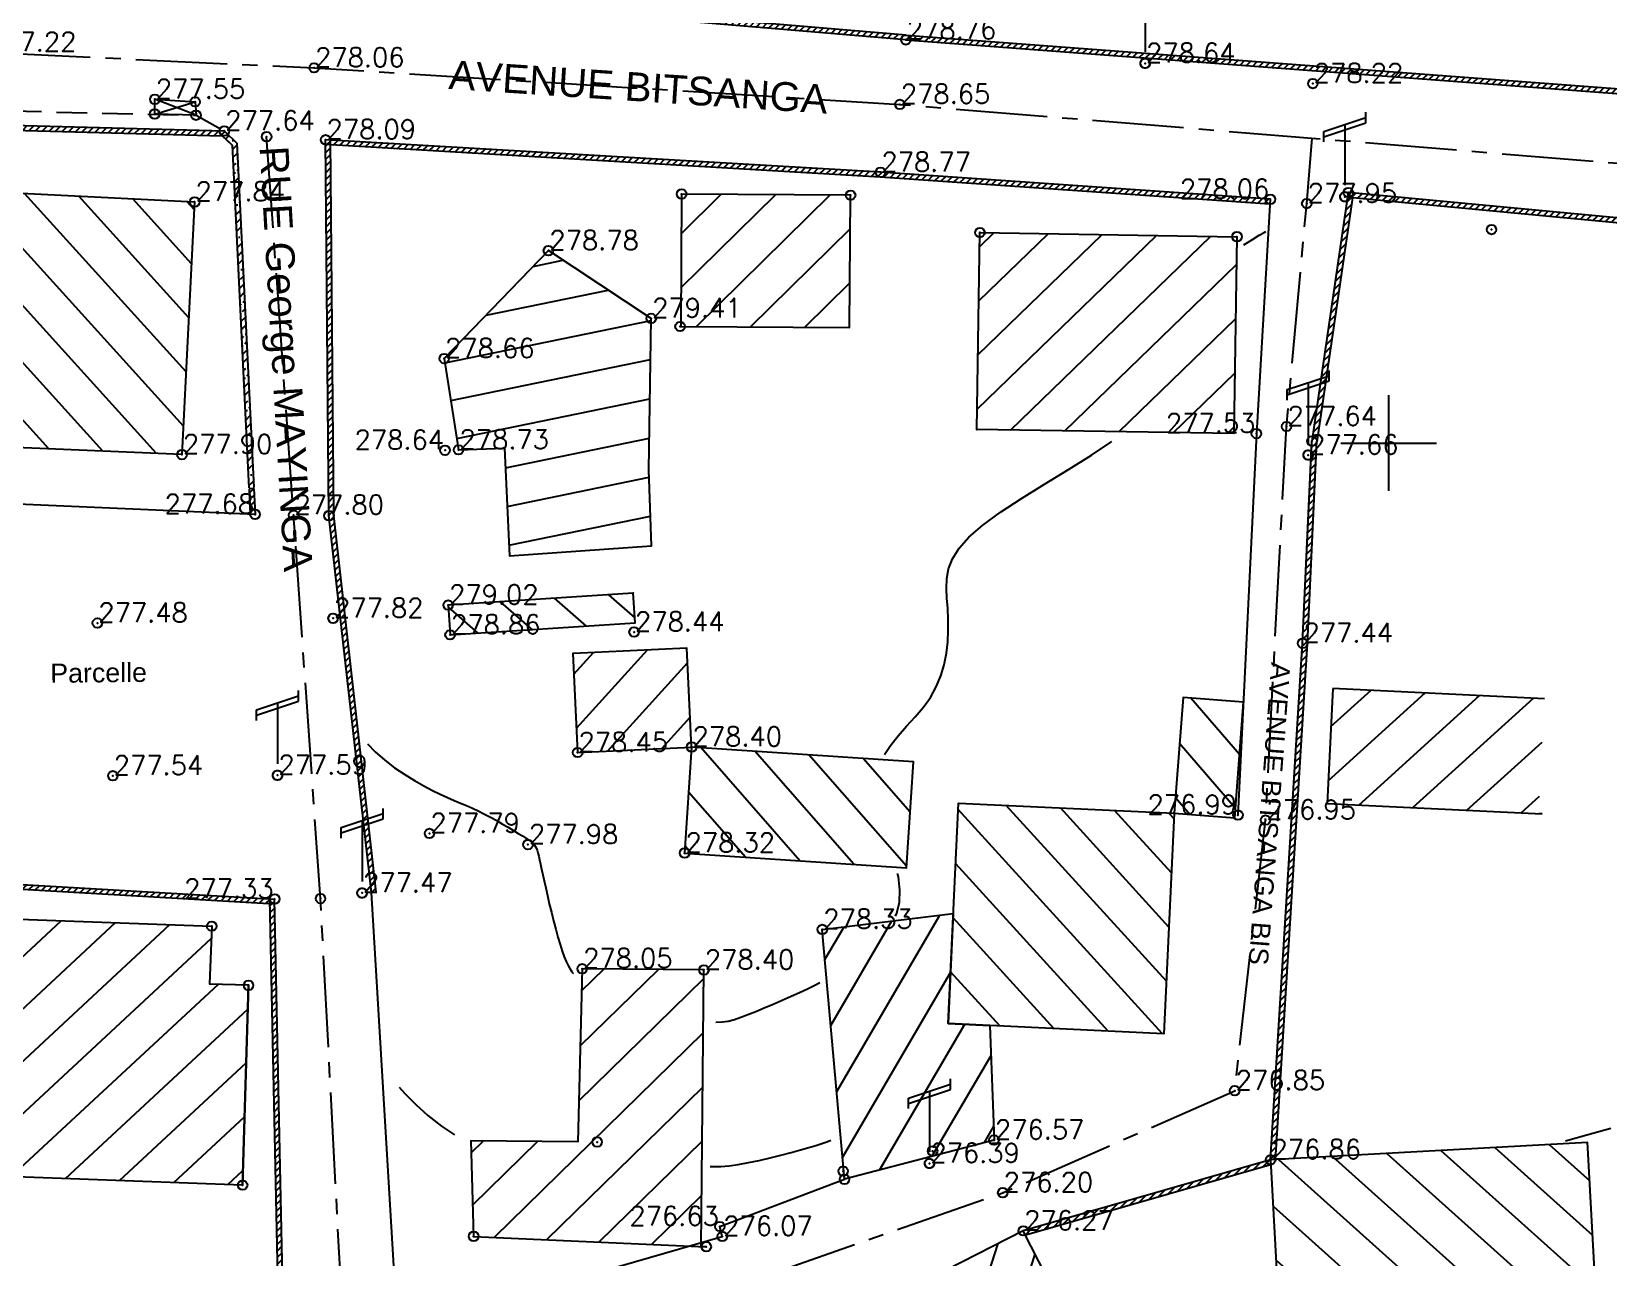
# Model space of a CAD drawing. Header units: millimetres. Extents: x 524954 to 526204, y 9523489 to 9524010.
# Drawn here: x 525629.2 to 525711.5, y 9523657.5 to 9523721.5 of the extents above; entities that cross this region are included whole.
import ezdxf
from ezdxf.enums import TextEntityAlignment as Align

# ---------------------------------------------------------------- set-up
doc = ezdxf.new("R2010")
doc.units = ezdxf.units.MM
doc.header["$PDMODE"] = 32
doc.header["$PDSIZE"] = 0.5
doc.linetypes.add('AXES2', pattern=[28.575, 19.05, -3.175, 3.175, -3.175])
doc.linetypes.add('CACHE2', pattern=[4.7625, 3.175, -1.5875])
for name, color, linetype in [('Axe_Piste', 3, 'AXES2'), ('Bati', 6, 'Continuous'), ('Bati_H', 1, 'Continuous'), ('Borde_Piste', 7, 'CACHE2'), ('Carroyage', 7, 'Continuous'), ('Cloture', 7, 'Continuous'), ('CN_01_00', 3, 'Continuous'), ('CN_02_00', 4, 'Continuous'), ('Murs', 1, 'Continuous'), ('Regard', 5, 'Continuous'), ('Réseau_Electrique', 1, 'CACHE2'), ('TopoAlt', 3, 'Continuous'), ('TOPOJIS', 7, 'Continuous'), ('Toponomie', 7, 'CACHE2')]:
    doc.layers.add(name, color=color, linetype=linetype)
doc.styles.add('Simplex 1.0', font='Simplex.shx', dxfattribs={"width": 0.99, "height": 1})
doc.styles.get("Standard").update_dxf_attribs({"font": 'arial.ttf'})
doc.linetypes.add('LIMITE1', pattern='A,6.35,-2.54,[133,ltypeshp.shx,S=2.54,R=0,X=-2.54,Y=0],-2.54,25.4', length=36.83)
pattern_1 = [(45, (0, 0), (-0.1767766952966, 0.1767766952966), [])]

# ---------------------------------------------------------------- blocks, each defined once
blk = doc.blocks.new('TCPOINT M')
at = {"color": 0}
blk.add_point((0, 0), dxfattribs=at)
at = {"layer": 'TopoAlt', "style": 'Simplex 1.0', "width": 0.99}
blk.add_attdef('ALT', (0.15, 0.15), '', height=1, dxfattribs=at)
blk = doc.blocks.new('e004')
at = {"color": 0}
blk.add_line((0, 3.777478), (0, 0.25), dxfattribs=at)
for points in [[(-1.096503, 3.137365), (-1.096503, 3.412949), (1.096503, 4.142007), (1.096503, 4.417591)], [(-1.096503, 2.861781), (-1.096503, 3.137365), (1.096503, 3.866423), (1.096503, 4.142007)]]:
    blk.add_lwpolyline(points, dxfattribs=at)
blk.add_circle((0, 0), 0.25, dxfattribs=at)

msp = doc.modelspace()

# ---------------------------------------------------------------- hatches: boundary and pattern name
at = {"layer": 'Bati_H'}
h = msp.add_hatch(dxfattribs=at)
h.set_pattern_fill('_U', color=256, scale=2, angle=-47.87042, style=0, pattern_type=0)
h.set_pattern_definition([(312.129580575, (0, 0), (1.4832592306, 1.34161919143), [])])
h.paths.add_polyline_path([(525637.713, 9523712.586), (525637.052, 9523699.4), (525619.723, 9523700.142), (525619.633, 9523698.556), (525614.374, 9523698.804), (525615.087, 9523713.662), (525615.089, 9523713.721)])
h = msp.add_hatch(dxfattribs=at)
h.set_pattern_fill('_U', color=256, scale=2, angle=224.59325, style=0, pattern_type=0)
h.set_pattern_definition([(224.59325116, (0, 0), (1.4041383579, -1.42421749457), [])])
h.paths.add_polyline_path([(525671.928, 9523712.937), (525663.114, 9523712.999), (525663.065, 9523706.093), (525671.879, 9523706.03)])
h = msp.add_hatch(dxfattribs=at)
h.set_pattern_fill('_U', color=256, scale=2, angle=44.08176, style=0, pattern_type=0)
h.set_pattern_definition([(44.081760297, (0, 0), (-1.39136830188, 1.4366956005), [])])
h.paths.add_polyline_path([(525678.674, 9523710.988), (525692.084, 9523710.773), (525691.919, 9523700.493), (525678.499, 9523700.708), (525678.509, 9523700.708)])
h = msp.add_hatch(dxfattribs=at)
h.set_pattern_fill('_U', color=256, scale=2, angle=191.60359, style=0, pattern_type=0)
h.set_pattern_definition([(191.60358716, (0, 0), (0.4022784995, -1.9591253173), [])])
h.paths.add_polyline_path([(525661.529, 9523706.509), (525656.167, 9523710.044), (525650.728, 9523704.41), (525651.477, 9523699.649), (525653.879, 9523699.731), (525654.128, 9523694.123), (525661.548, 9523694.636), (525661.408, 9523698.598)])
h = msp.add_hatch(dxfattribs=at)
h.set_pattern_fill('_U', color=256, scale=2, angle=-41.28259, style=0, pattern_type=0)
h.set_pattern_definition([(318.717410782, (0, 0), (1.3195466935, 1.50292931426), [])])
h.paths.add_polyline_path([(525650.937, 9523691.544), (525651.038, 9523689.991), (525660.686, 9523690.618), (525660.584, 9523692.187), (525660.585, 9523692.171)])
h = msp.add_hatch(dxfattribs=at)
h.set_pattern_fill('_U', color=256, scale=2, angle=47.75975, style=0, pattern_type=0)
h.set_pattern_definition([(47.759754572, (0, 0), (-1.4806651736, 1.344481552), [])])
h.paths.add_polyline_path([(525657.688, 9523683.851), (525663.637, 9523684.138), (525663.388, 9523689.303), (525657.467, 9523689.018), (525657.439, 9523689.016)])
h = msp.add_hatch(dxfattribs=at)
h.set_pattern_fill('_U', color=256, scale=2, angle=222.21901, style=0, pattern_type=0)
h.set_pattern_definition([(222.21901147, (0, 0), (1.3439327215, -1.4811633401), [])])
h.paths.add_polyline_path([(525708.118, 9523686.659), (525697.083, 9523687.195), (525696.791, 9523681.19), (525708.008, 9523680.645), (525707.827, 9523680.654)])
h = msp.add_hatch(dxfattribs=at)
h.set_pattern_fill('_U', color=256, scale=2, angle=130.70173, style=0, pattern_type=0)
h.set_pattern_definition([(130.701730486, (0, 0), (-1.51622928147, -1.30424260243), [])])
h.paths.add_polyline_path([(525691.967, 9523680.44), (525692.421, 9523686.485), (525689.269, 9523686.721), (525688.815, 9523680.677)])
h = msp.add_hatch(dxfattribs=at)
h.set_pattern_fill('_U', color=256, scale=2, angle=-48.79257, style=0, pattern_type=0)
h.set_pattern_definition([(311.207428839, (0, 0), (1.50465899683, 1.31757402193), [])])
h.paths.add_polyline_path([(525663.637, 9523684.138), (525663.271, 9523678.603), (525674.838, 9523677.836), (525675.205, 9523683.371)])
h = msp.add_hatch(dxfattribs=at)
h.set_pattern_fill('_U', color=256, scale=2, angle=-47.69332, style=0, pattern_type=0)
h.set_pattern_definition([(312.306681626, (0, 0), (1.47910521133, 1.34619752407), [])])
h.paths.add_polyline_path([(525688.815, 9523680.677), (525688.274, 9523669.175), (525677.018, 9523669.704), (525677.559, 9523681.206)])
h = msp.add_hatch(dxfattribs=at)
h.set_pattern_fill('_U', color=256, scale=2, angle=-120.27942, style=0, pattern_type=0)
h.set_pattern_definition([(239.720576203, (0, 0), (1.7271533643, -1.00843505306), [])])
h.paths.add_polyline_path([(525679.41, 9523663.622), (525671.612, 9523661.574), (525670.454, 9523674.616), (525677.288, 9523675.455), (525677.018, 9523669.704), (525679.198, 9523669.602)])
h = msp.add_hatch(dxfattribs=at)
h.set_pattern_fill('_U', color=256, scale=2, angle=42.88512, style=0, pattern_type=0)
h.set_pattern_definition([(42.885121243, (0, 0), (-1.3610612337, 1.46543929184), [])])
h.paths.add_polyline_path([(525623.753, 9523675.334), (525638.604, 9523674.785), (525638.493, 9523671.78), (525640.522, 9523671.72), (525640.211, 9523661.272), (525623.184, 9523661.901), (525623.257, 9523661.898)])
h = msp.add_hatch(dxfattribs=at)
h.set_pattern_fill('_U', color=256, scale=2, angle=224.42177, style=0, pattern_type=0)
h.set_pattern_definition([(224.421774073, (0, 0), (1.39986962102, -1.428413471), [])])
h.paths.add_polyline_path([(525664.277, 9523672.499), (525657.928, 9523672.563), (525657.707, 9523663.532), (525652.127, 9523663.586), (525652.266, 9523658.597), (525664.398, 9523658.056), (525664.132, 9523658.059)])
h = msp.add_hatch(dxfattribs=at)
h.set_pattern_fill('_U', color=256, scale=2, angle=-41.88053, style=0, pattern_type=0)
h.set_pattern_definition([(318.119473034, (0, 0), (1.33515909763, 1.48907695705), [])])
h.paths.add_polyline_path([(525693.838, 9523662.594), (525694.65, 9523647.691), (525711.187, 9523648.592), (525710.39, 9523663.223), (525710.375, 9523663.495)])
h = msp.add_hatch(dxfattribs=at)
h.set_pattern_fill('_U', color=256, scale=2, angle=-107.97297, style=0, pattern_type=0)
h.set_pattern_definition([(252.027025583, (0, 0), (1.9024043386, -0.61713672108), [])])
h.paths.add_polyline_path([(525680.937, 9523658.883), (525671.295, 9523653.964), (525676.572, 9523641.367), (525687.181, 9523646.779), (525687.126, 9523646.751)])
at = {"layer": 'Murs'}
h = msp.add_hatch(dxfattribs=at)
h.set_pattern_fill('_U', color=256, scale=0.25, angle=45, style=0, pattern_type=0)
h.set_pattern_definition(pattern_1)
h.paths.add_polyline_path([(525674.812, 9523721.044), (525647.202, 9523723.388), (525647.224, 9523723.637), (525674.833, 9523721.293)])
h = msp.add_hatch(dxfattribs=at)
h.set_pattern_fill('_U', color=256, scale=0.25, angle=45, style=0, pattern_type=0)
h.set_pattern_definition(pattern_1)
h.paths.add_polyline_path([(525674.812, 9523721.044), (525735.377, 9523716.48), (525735.396, 9523716.729), (525674.831, 9523721.294)])
h = msp.add_hatch(dxfattribs=at)
h.set_pattern_fill('_U', color=256, scale=0.25, angle=45, style=0, pattern_type=0)
h.set_pattern_definition(pattern_1)
h.paths.add_polyline_path([(525613.262, 9523715.298), (525613.248, 9523716.996), (525639.259, 9523716.291), (525639.252, 9523716.042), (525613.5, 9523716.739), (525613.512, 9523715.3)])
h = msp.add_hatch(dxfattribs=at)
h.set_pattern_fill('ANSI36', color=8, scale=0.1, style=0)
h.set_pattern_definition([(45, (0, 0), (0.16837980227, 0.617392608324), [0.79375, -0.15875, 0, -0.15875])])
h.paths.add_polyline_path([(525639.275, 9523716.277), (525639.921, 9523715.663), (525640.796, 9523697.681), (525640.546, 9523697.669), (525639.676, 9523715.55), (525639.102, 9523716.095)])
h = msp.add_hatch(dxfattribs=at)
h.set_pattern_fill('_U', color=256, scale=0.25, angle=45, style=0, pattern_type=0)
h.set_pattern_definition(pattern_1)
h.paths.add_polyline_path([(525693.823, 9523712.723), (525673.489, 9523714.134), (525644.544, 9523715.832), (525644.53, 9523715.582), (525673.473, 9523713.885), (525693.805, 9523712.473)])
h = msp.add_hatch(dxfattribs=at)
h.set_pattern_fill('_U', color=256, scale=0.25, angle=45, style=0, pattern_type=0)
h.set_pattern_definition(pattern_1)
h.paths.add_polyline_path([(525646.933, 9523676.536), (525644.719, 9523696.214), (525644.544, 9523715.832), (525644.794, 9523715.834), (525644.969, 9523696.229), (525647.182, 9523676.564)])
h = msp.add_hatch(dxfattribs=at)
h.set_pattern_fill('_U', color=256, scale=0.25, angle=45, style=0, pattern_type=0)
h.set_pattern_definition(pattern_1)
h.paths.add_polyline_path([(525714.466, 9523711.51), (525697.889, 9523713.077), (525695.995, 9523700.106), (525696.243, 9523700.07), (525698.102, 9523712.806), (525714.443, 9523711.261)])
h = msp.add_hatch(dxfattribs=at)
h.set_pattern_fill('_U', color=256, scale=0.25, angle=45, style=0, pattern_type=0)
h.set_pattern_definition(pattern_1)
h.paths.add_polyline_path([(525693.838, 9523662.594), (525695.509, 9523689.552), (525695.995, 9523700.106), (525696.245, 9523700.094), (525695.759, 9523689.538), (525694.087, 9523662.579)])
h = msp.add_hatch(dxfattribs=at)
h.set_pattern_fill('_U', color=256, scale=0.25, angle=45, style=0, pattern_type=0)
h.set_pattern_definition(pattern_1)
h.paths.add_polyline_path([(525620.892, 9523697.143), (525622.069, 9523677.351), (525641.884, 9523676.204), (525641.87, 9523675.954), (525621.833, 9523677.114), (525620.643, 9523697.128)])
h = msp.add_hatch(dxfattribs=at)
h.set_pattern_fill('_U', color=256, scale=0.25, angle=45, style=0, pattern_type=0)
h.set_pattern_definition(pattern_1)
h.paths.add_polyline_path([(525640.798, 9523697.628), (525640.864, 9523696.28), (525640.614, 9523696.268), (525640.549, 9523697.616)])
h = msp.add_hatch(dxfattribs=at)
h.set_pattern_fill('_U', color=256, scale=0.25, angle=45, style=0, pattern_type=0)
h.set_pattern_definition(pattern_1)
h.paths.add_polyline_path([(525642.364, 9523653.203), (525641.884, 9523676.204), (525641.634, 9523676.198), (525642.114, 9523653.197)])
h = msp.add_hatch(dxfattribs=at)
h.set_pattern_fill('_U', color=256, scale=0.25, angle=45, style=0, pattern_type=0)
h.set_pattern_definition(pattern_1)
h.paths.add_polyline_path([(525693.838, 9523662.594), (525680.937, 9523658.883), (525681.006, 9523658.643), (525693.907, 9523662.354)])

# ---------------------------------------------------------------- linework, layer by layer
at = {"layer": 'Axe_Piste', "ltscale": 0.25, "flags": 128}
for points in [[(525613.228, 9523720.669), (525626.827, 9523720.401), (525643.945, 9523719.587), (525674.498, 9523717.677), (525731.479, 9523713.01), (525740.572, 9523711.637), (525777.063, 9523706.435), (525784.098, 9523706.94), (525827.588, 9523700.163)], [(525645.441, 9523654.208), (525644.277, 9523676.225), (525642.874, 9523696.239), (525641.465, 9523715.991)], [(525647.329, 9523649.732), (525666.328, 9523656.133), (525679.868, 9523660.875), (525691.967, 9523666.199), (525693.573, 9523680.323), (525694.668, 9523700.865), (525695.725, 9523712.501), (525696.005, 9523715.915)]]:
    msp.add_lwpolyline(points, dxfattribs=at)
at = {"layer": 'Bati'}
for p, q in [((525692.061, 9523700.533), (525691.968, 9523700.534)), ((525697.083, 9523687.195), (525696.791, 9523681.19)), ((525708.118, 9523686.659), (525697.083, 9523687.195)), ((525696.791, 9523681.19), (525708.008, 9523680.645)), ((525708.008, 9523680.645), (525707.827, 9523680.654))]:
    msp.add_line(p, q, dxfattribs=at)
at = {"layer": 'Bati', "flags": 128}
for points in [[(525637.713, 9523712.586), (525637.052, 9523699.4), (525619.723, 9523700.142), (525619.633, 9523698.556), (525614.374, 9523698.804), (525615.087, 9523713.662), (525615.089, 9523713.721)], [(525671.928, 9523712.937), (525663.114, 9523712.999), (525663.065, 9523706.093), (525671.879, 9523706.03)], [(525678.674, 9523710.988), (525692.084, 9523710.773), (525691.919, 9523700.493), (525678.499, 9523700.708), (525678.509, 9523700.708)], [(525661.529, 9523706.509), (525656.167, 9523710.044), (525650.728, 9523704.41), (525651.477, 9523699.649), (525653.879, 9523699.731), (525654.128, 9523694.123), (525661.548, 9523694.636), (525661.408, 9523698.598)], [(525650.937, 9523691.544), (525651.038, 9523689.991), (525660.686, 9523690.618), (525660.584, 9523692.187), (525660.585, 9523692.171)], [(525657.688, 9523683.851), (525663.637, 9523684.138), (525663.388, 9523689.303), (525657.467, 9523689.018), (525657.439, 9523689.016)], [(525691.967, 9523680.44), (525692.421, 9523686.485), (525689.269, 9523686.721), (525688.815, 9523680.677)], [(525663.637, 9523684.138), (525663.271, 9523678.603), (525674.838, 9523677.836), (525675.205, 9523683.371)], [(525688.815, 9523680.677), (525688.274, 9523669.175), (525677.018, 9523669.704), (525677.559, 9523681.206)], [(525679.41, 9523663.622), (525671.612, 9523661.574), (525670.454, 9523674.616), (525677.288, 9523675.455), (525677.018, 9523669.704), (525679.198, 9523669.602), (525679.198, 9523669.602)], [(525623.753, 9523675.334), (525638.604, 9523674.785), (525638.493, 9523671.78), (525640.522, 9523671.72), (525640.211, 9523661.272), (525623.184, 9523661.901), (525623.257, 9523661.898)], [(525664.277, 9523672.499), (525657.928, 9523672.563), (525657.707, 9523663.532), (525652.127, 9523663.586), (525652.266, 9523658.597), (525664.398, 9523658.056), (525664.132, 9523658.059)], [(525693.838, 9523662.594), (525694.65, 9523647.691), (525711.187, 9523648.592), (525710.39, 9523663.223), (525710.375, 9523663.495)], [(525680.937, 9523658.883), (525671.295, 9523653.964), (525676.572, 9523641.367), (525687.181, 9523646.779), (525687.126, 9523646.751)]]:
    msp.add_lwpolyline(points, close=True, dxfattribs=at)
at = {"layer": 'Borde_Piste', "ltscale": 0.5, "flags": 128}
msp.add_lwpolyline([(525613.848, 9523717.664), (525637.784, 9523717.113), (525639.259, 9523716.291)], dxfattribs=at)
at = {"layer": 'Carroyage'}
for p, q in [((525700, 9523697.5), (525700, 9523702.5)), ((525697.5, 9523700), (525702.5, 9523700))]:
    msp.add_line(p, q, dxfattribs=at)
at = {"layer": 'Cloture'}
msp.add_line((525640.798, 9523697.628), (525640.549, 9523697.616), dxfattribs=at)
at = {"layer": 'Cloture', "flags": 128}
for points in [[(525674.812, 9523721.044), (525647.202, 9523723.388)], [(525674.833, 9523721.293), (525647.224, 9523723.637)], [(525674.812, 9523721.044), (525674.812, 9523721.044), (525735.377, 9523716.48)], [(525674.831, 9523721.294), (525735.396, 9523716.729)], [(525613.262, 9523715.298), (525613.248, 9523716.996), (525639.259, 9523716.291)], [(525613.512, 9523715.3), (525613.5, 9523716.739), (525639.156, 9523716.044)], [(525639.156, 9523716.044), (525639.676, 9523715.55), (525640.546, 9523697.669)], [(525639.192, 9523716.01), (525639.676, 9523715.55), (525640.546, 9523697.66)], [(525639.275, 9523716.277), (525639.921, 9523715.663), (525640.796, 9523697.681)], [(525646.933, 9523676.536), (525644.719, 9523696.214), (525644.544, 9523715.832)], [(525693.823, 9523712.723), (525673.489, 9523714.134), (525644.544, 9523715.832)], [(525647.182, 9523676.564), (525644.969, 9523696.229), (525644.794, 9523715.834)], [(525693.805, 9523712.473), (525673.473, 9523713.885), (525644.53, 9523715.582)], [(525693.823, 9523712.723), (525693.097, 9523700.496), (525692.137, 9523680.583)], [(525714.466, 9523711.51), (525697.889, 9523713.077), (525695.995, 9523700.106)], [(525714.443, 9523711.261), (525698.102, 9523712.806), (525696.243, 9523700.07)], [(525693.838, 9523662.594), (525695.509, 9523689.552), (525695.995, 9523700.106)], [(525694.087, 9523662.579), (525695.759, 9523689.538), (525696.245, 9523700.094)], [(525620.643, 9523697.128), (525621.833, 9523677.114), (525641.87, 9523675.954)], [(525620.892, 9523697.143), (525622.069, 9523677.351), (525641.884, 9523676.204)], [(525640.549, 9523697.616), (525640.614, 9523696.268)], [(525640.798, 9523697.628), (525640.864, 9523696.28)], [(525642.114, 9523653.197), (525641.634, 9523676.198)], [(525642.114, 9523653.197), (525641.634, 9523676.198)], [(525642.364, 9523653.203), (525641.884, 9523676.204)], [(525623.753, 9523675.334), (525638.604, 9523674.785)], [(525664.277, 9523672.499), (525657.928, 9523672.563)], [(525640.211, 9523661.272), (525640.521, 9523671.701)], [(525693.838, 9523662.594), (525680.937, 9523658.883)], [(525693.907, 9523662.354), (525681.006, 9523658.643)]]:
    msp.add_lwpolyline(points, dxfattribs=at)
at = {"layer": 'Cloture', "linetype": 'LIMITE1', "ltscale": 0.1, "flags": 128}
for points in [[(525640.864, 9523696.28), (525620.892, 9523697.143)], [(525648.251, 9523654.431), (525646.933, 9523676.536)], [(525648.251, 9523654.431), (525653.851, 9523655.307), (525665.238, 9523658.593), (525665.108, 9523659.112), (525671.612, 9523661.574)]]:
    msp.add_lwpolyline(points, dxfattribs=at)
at = {"layer": 'CN_01_00', "elevation": 277, "flags": 128}
for points in [[(525648.381, 9523666.375), (525648.68, 9523666.054), (525649.247, 9523665.485), (525649.883, 9523664.91), (525650.592, 9523664.351), (525651.272, 9523663.902)], [(525664.607, 9523662.245), (525664.762, 9523662.24), (525665.157, 9523662.247), (525665.588, 9523662.281), (525666.073, 9523662.348), (525666.603, 9523662.444), (525667.159, 9523662.56), (525667.726, 9523662.692), (525668.286, 9523662.832), (525668.823, 9523662.974), (525669.318, 9523663.111), (525669.756, 9523663.237), (525670.124, 9523663.346), (525670.431, 9523663.444), (525670.689, 9523663.537), (525670.897, 9523663.624)]]:
    msp.add_lwpolyline(points, dxfattribs=at)
at = {"layer": 'CN_02_00', "flags": 128}
for points, elevation in [([(525692.446, 9523710.353), (525692.887, 9523710.632), (525693.24, 9523710.845), (525693.503, 9523710.995), (525693.594, 9523711.045)], 278), ([(525673.703, 9523683.752), (525674.004, 9523684.217), (525674.41, 9523684.725), (525674.85, 9523685.218), (525675.296, 9523685.709), (525675.721, 9523686.208), (525676.096, 9523686.727), (525676.4, 9523687.275), (525676.634, 9523687.846), (525676.806, 9523688.434), (525676.924, 9523689.031), (525676.994, 9523689.63), (525677.025, 9523690.223), (525677.023, 9523690.803), (525676.996, 9523691.363), (525676.956, 9523691.898), (525676.93, 9523692.415), (525676.949, 9523692.925), (525677.044, 9523693.437), (525677.248, 9523693.963), (525677.59, 9523694.512), (525678.104, 9523695.094), (525678.819, 9523695.72), (525679.751, 9523696.396), (525680.851, 9523697.112), (525682.052, 9523697.856), (525683.288, 9523698.614), (525684.494, 9523699.372), (525685.563, 9523700.09)], 278), ([(525646.734, 9523684.301), (525647.131, 9523683.883), (525647.625, 9523683.448), (525648.144, 9523683.052), (525648.671, 9523682.697), (525649.187, 9523682.381), (525649.675, 9523682.107), (525650.12, 9523681.873), (525650.526, 9523681.673), (525650.898, 9523681.501), (525651.245, 9523681.35), (525651.573, 9523681.211), (525651.888, 9523681.077), (525652.198, 9523680.942), (525652.51, 9523680.798), (525652.828, 9523680.64), (525653.149, 9523680.471), (525653.467, 9523680.296), (525653.775, 9523680.119), (525654.07, 9523679.946), (525654.343, 9523679.781), (525654.591, 9523679.63), (525654.807, 9523679.497), (525654.986, 9523679.386), (525655.132, 9523679.292), (525655.25, 9523679.209), (525655.344, 9523679.131), (525655.418, 9523679.053), (525655.478, 9523678.968), (525655.528, 9523678.869), (525655.573, 9523678.752), (525655.617, 9523678.611), (525655.661, 9523678.443), (525655.708, 9523678.247), (525655.758, 9523678.021), (525655.813, 9523677.763), (525655.875, 9523677.472), (525655.945, 9523677.145), (525656.025, 9523676.782), (525656.115, 9523676.383), (525656.214, 9523675.956), (525656.32, 9523675.515), (525656.431, 9523675.069), (525656.545, 9523674.631), (525656.66, 9523674.212), (525656.775, 9523673.823), (525656.886, 9523673.477), (525656.993, 9523673.182), (525657.095, 9523672.936), (525657.193, 9523672.733), (525657.287, 9523672.569), (525657.376, 9523672.439), (525657.462, 9523672.338), (525657.475, 9523672.326)], 278), ([(525674.279, 9523675.301), (525674.343, 9523675.459), (525674.474, 9523676.038), (525674.505, 9523676.671), (525674.424, 9523677.357), (525674.383, 9523677.536)], 278), ([(525664.898, 9523669.775), (525664.903, 9523669.775), (525665.233, 9523669.788), (525665.55, 9523669.837), (525665.869, 9523669.919), (525666.204, 9523670.032), (525666.572, 9523670.173), (525666.982, 9523670.338), (525667.426, 9523670.522), (525667.889, 9523670.719), (525668.359, 9523670.923), (525668.823, 9523671.129), (525669.265, 9523671.33), (525669.674, 9523671.521), (525670.036, 9523671.695), (525670.333, 9523671.845)], 278), ([(525709.225, 9523663.58), (525710.334, 9523663.903), (525711.589, 9523664.241)], 276)]:
    msp.add_lwpolyline(points, dxfattribs=dict(at, elevation=elevation))
at = {"layer": 'Regard', "flags": 128}
for points in [[(525637.784, 9523717.113), (525635.628, 9523717.175), (525635.636, 9523717.943), (525637.739, 9523717.812), (525637.784, 9523717.113), (525635.636, 9523717.943)], [(525635.628, 9523717.175), (525637.739, 9523717.812)]]:
    msp.add_lwpolyline(points, dxfattribs=at)

# ---------------------------------------------------------------- block references
at = {"layer": 'Réseau_Electrique'}
for p in [(525687.293, 9523719.82), (525697.71, 9523712.856), (525695.797, 9523699.376), (525642.033, 9523682.662), (525646.446, 9523676.518), (525676.043, 9523662.402)]:
    msp.add_blockref('e004', p, dxfattribs=at)
at = {"layer": 'TOPOJIS'}
ref = msp.add_blockref('TCPOINT M', (525674.812, 9523721.044, 278.76), dxfattribs=at)
ref.add_attrib('ALT', '278.76', (525674.862, 9523721.094, 278.76), dxfattribs={"layer": 'TopoAlt', "height": 1, "style": 'Simplex 1.0', "width": 0.99})
ref = msp.add_blockref('TCPOINT M', (525626.827, 9523720.401, 277.22), dxfattribs=at)
ref.add_attrib('ALT', '277.22', (525626.877, 9523720.451, 277.22), dxfattribs={"layer": 'TopoAlt', "height": 1, "style": 'Simplex 1.0', "width": 0.99})
ref = msp.add_blockref('TCPOINT M', (525687.293, 9523719.82, 278.64), dxfattribs=at)
ref.add_attrib('ALT', '278.64', (525687.343, 9523719.87, 278.64), dxfattribs={"layer": 'TopoAlt', "height": 1, "style": 'Simplex 1.0', "width": 0.99})
ref = msp.add_blockref('TCPOINT M', (525643.945, 9523719.587, 278.06), dxfattribs=at)
ref.add_attrib('ALT', '278.06', (525643.995, 9523719.637, 278.06), dxfattribs={"layer": 'TopoAlt', "height": 1, "style": 'Simplex 1.0', "width": 0.99})
ref = msp.add_blockref('TCPOINT M', (525696.041, 9523718.766, 278.22), dxfattribs=at)
ref.add_attrib('ALT', '278.22', (525696.091, 9523718.816, 278.22), dxfattribs={"layer": 'TopoAlt', "height": 1, "style": 'Simplex 1.0', "width": 0.99})
ref = msp.add_blockref('TCPOINT M', (525635.636, 9523717.943, 277.55), dxfattribs=at)
ref.add_attrib('ALT', '277.55', (525635.686, 9523717.993, 277.55), dxfattribs={"layer": 'TopoAlt', "height": 1, "style": 'Simplex 1.0', "width": 0.99})
ref = msp.add_blockref('TCPOINT M', (525674.498, 9523717.677, 278.65), dxfattribs=at)
ref.add_attrib('ALT', '278.65', (525674.548, 9523717.727, 278.65), dxfattribs={"layer": 'TopoAlt', "height": 1, "style": 'Simplex 1.0', "width": 0.99})
for p in [(525635.628, 9523717.175, 277.54), (525637.739, 9523717.812, 277.64), (525637.784, 9523717.113, 277.6), (525641.465, 9523715.991, 277.82), (525697.889, 9523713.077, 278.16), (525663.114, 9523712.999), (525671.928, 9523712.937), (525697.71, 9523712.856, 278.13), (525678.674, 9523710.988), (525692.084, 9523710.773), (525705.363, 9523711.144), (525663.036, 9523706.086), (525695.995, 9523700.106, 277.72), (525644.719, 9523696.214, 277.98), (525644.277, 9523676.225, 277.35), (525638.604, 9523674.785), (525640.521, 9523671.701), (525658.71, 9523663.519), (525676.205, 9523663.051), (525640.211, 9523661.272), (525671.54, 9523662.003, 276.78), (525671.612, 9523661.574, 276.53), (525652.266, 9523658.597), (525664.398, 9523658.056)]:
    msp.add_blockref('TCPOINT M', p, dxfattribs=at)
ref = msp.add_blockref('TCPOINT M', (525639.259, 9523716.291, 277.64), dxfattribs=at)
ref.add_attrib('ALT', '277.64', (525639.309, 9523716.341, 277.64), dxfattribs={"layer": 'TopoAlt', "height": 1, "style": 'Simplex 1.0', "width": 0.99})
ref = msp.add_blockref('TCPOINT M', (525644.544, 9523715.832, 278.09), dxfattribs=at)
ref.add_attrib('ALT', '278.09', (525644.594, 9523715.882, 278.09), dxfattribs={"layer": 'TopoAlt', "height": 1, "style": 'Simplex 1.0', "width": 0.99})
ref = msp.add_blockref('TCPOINT M', (525673.489, 9523714.134, 278.77), dxfattribs=at)
ref.add_attrib('ALT', '278.77', (525673.539, 9523714.184, 278.77), dxfattribs={"layer": 'TopoAlt', "height": 1, "style": 'Simplex 1.0', "width": 0.99})
ref = msp.add_blockref('TCPOINT M', (525637.713, 9523712.586, 277.84), dxfattribs=at)
ref.add_attrib('ALT', '277.84', (525637.763, 9523712.636, 277.84), dxfattribs={"layer": 'TopoAlt', "height": 1, "style": 'Simplex 1.0', "width": 0.99})
ref = msp.add_blockref('TCPOINT M', (525693.823, 9523712.723, 278.06), dxfattribs=at)
ref.add_attrib('ALT', '278.06', dxfattribs={"layer": 'TopoAlt', "height": 1, "style": 'Simplex 1.0', "width": 0.99}).set_placement((525693.773, 9523712.773, 278.06), align=Align.RIGHT)
ref = msp.add_blockref('TCPOINT M', (525695.725, 9523712.501, 277.95), dxfattribs=at)
ref.add_attrib('ALT', '277.95', (525695.775, 9523712.551, 277.95), dxfattribs={"layer": 'TopoAlt', "height": 1, "style": 'Simplex 1.0', "width": 0.99})
ref = msp.add_blockref('TCPOINT M', (525656.167, 9523710.044, 278.78), dxfattribs=at)
ref.add_attrib('ALT', '278.78', (525656.217, 9523710.094, 278.78), dxfattribs={"layer": 'TopoAlt', "height": 1, "style": 'Simplex 1.0', "width": 0.99})
ref = msp.add_blockref('TCPOINT M', (525661.529, 9523706.509, 279.41), dxfattribs=at)
ref.add_attrib('ALT', '279.41', (525661.579, 9523706.559, 279.41), dxfattribs={"layer": 'TopoAlt', "height": 1, "style": 'Simplex 1.0', "width": 0.99})
ref = msp.add_blockref('TCPOINT M', (525650.728, 9523704.41, 278.66), dxfattribs=at)
ref.add_attrib('ALT', '278.66', (525650.778, 9523704.46, 278.66), dxfattribs={"layer": 'TopoAlt', "height": 1, "style": 'Simplex 1.0', "width": 0.99})
ref = msp.add_blockref('TCPOINT M', (525694.668, 9523700.865, 277.64), dxfattribs=at)
ref.add_attrib('ALT', '277.64', (525694.718, 9523700.915, 277.64), dxfattribs={"layer": 'TopoAlt', "height": 1, "style": 'Simplex 1.0', "width": 0.99})
ref = msp.add_blockref('TCPOINT M', (525693.097, 9523700.496, 277.53), dxfattribs=at)
ref.add_attrib('ALT', '277.53', dxfattribs={"layer": 'TopoAlt', "height": 1, "style": 'Simplex 1.0', "width": 0.99}).set_placement((525693.047, 9523700.546, 277.53), align=Align.RIGHT)
ref = msp.add_blockref('TCPOINT M', (525637.052, 9523699.4, 277.9), dxfattribs=at)
ref.add_attrib('ALT', '277.90', (525637.102, 9523699.45, 277.9), dxfattribs={"layer": 'TopoAlt', "height": 1, "style": 'Simplex 1.0', "width": 0.99})
ref = msp.add_blockref('TCPOINT M', (525650.772, 9523699.626, 278.64), dxfattribs=at)
ref.add_attrib('ALT', '278.64', dxfattribs={"layer": 'TopoAlt', "height": 1, "style": 'Simplex 1.0', "width": 0.99}).set_placement((525650.722, 9523699.676, 278.64), align=Align.RIGHT)
ref = msp.add_blockref('TCPOINT M', (525651.477, 9523699.649, 278.73), dxfattribs=at)
ref.add_attrib('ALT', '278.73', (525651.527, 9523699.699, 278.73), dxfattribs={"layer": 'TopoAlt', "height": 1, "style": 'Simplex 1.0', "width": 0.99})
ref = msp.add_blockref('TCPOINT M', (525695.797, 9523699.376, 277.66), dxfattribs=at)
ref.add_attrib('ALT', '277.66', (525695.847, 9523699.426, 277.66), dxfattribs={"layer": 'TopoAlt', "height": 1, "style": 'Simplex 1.0', "width": 0.99})
ref = msp.add_blockref('TCPOINT M', (525640.864, 9523696.28, 277.68), dxfattribs=at)
ref.add_attrib('ALT', '277.68', dxfattribs={"layer": 'TopoAlt', "height": 1, "style": 'Simplex 1.0', "width": 0.99}).set_placement((525640.814, 9523696.33, 277.68), align=Align.RIGHT)
ref = msp.add_blockref('TCPOINT M', (525642.874, 9523696.239, 277.8), dxfattribs=at)
ref.add_attrib('ALT', '277.80', (525642.924, 9523696.289, 277.8), dxfattribs={"layer": 'TopoAlt', "height": 1, "style": 'Simplex 1.0', "width": 0.99})
ref = msp.add_blockref('TCPOINT M', (525644.934, 9523690.855, 277.82), dxfattribs=at)
ref.add_attrib('ALT', '277.82', (525644.984, 9523690.905, 277.82), dxfattribs={"layer": 'TopoAlt', "height": 1, "style": 'Simplex 1.0', "width": 0.99})
ref = msp.add_blockref('TCPOINT M', (525650.937, 9523691.544, 279.02), dxfattribs=at)
ref.add_attrib('ALT', '279.02', (525650.987, 9523691.594, 279.02), dxfattribs={"layer": 'TopoAlt', "height": 1, "style": 'Simplex 1.0', "width": 0.99})
ref = msp.add_blockref('TCPOINT M', (525632.639, 9523690.607, 277.48), dxfattribs=at)
ref.add_attrib('ALT', '277.48', (525632.689, 9523690.657, 277.48), dxfattribs={"layer": 'TopoAlt', "height": 1, "style": 'Simplex 1.0', "width": 0.99})
ref = msp.add_blockref('TCPOINT M', (525660.635, 9523690.138, 278.44), dxfattribs=at)
ref.add_attrib('ALT', '278.44', (525660.685, 9523690.188, 278.44), dxfattribs={"layer": 'TopoAlt', "height": 1, "style": 'Simplex 1.0', "width": 0.99})
ref = msp.add_blockref('TCPOINT M', (525651.038, 9523689.991, 278.86), dxfattribs=at)
ref.add_attrib('ALT', '278.86', (525651.088, 9523690.041, 278.86), dxfattribs={"layer": 'TopoAlt', "height": 1, "style": 'Simplex 1.0', "width": 0.99})
ref = msp.add_blockref('TCPOINT M', (525695.509, 9523689.552, 277.44), dxfattribs=at)
ref.add_attrib('ALT', '277.44', (525695.559, 9523689.602, 277.44), dxfattribs={"layer": 'TopoAlt', "height": 1, "style": 'Simplex 1.0', "width": 0.99})
ref = msp.add_blockref('TCPOINT M', (525657.688, 9523683.851, 278.45), dxfattribs=at)
ref.add_attrib('ALT', '278.45', (525657.738, 9523683.901, 278.45), dxfattribs={"layer": 'TopoAlt', "height": 1, "style": 'Simplex 1.0', "width": 0.99})
ref = msp.add_blockref('TCPOINT M', (525663.637, 9523684.138, 278.4), dxfattribs=at)
ref.add_attrib('ALT', '278.40', (525663.687, 9523684.188, 278.4), dxfattribs={"layer": 'TopoAlt', "height": 1, "style": 'Simplex 1.0', "width": 0.99})
ref = msp.add_blockref('TCPOINT M', (525633.444, 9523682.636, 277.54), dxfattribs=at)
ref.add_attrib('ALT', '277.54', (525633.494, 9523682.686, 277.54), dxfattribs={"layer": 'TopoAlt', "height": 1, "style": 'Simplex 1.0', "width": 0.99})
ref = msp.add_blockref('TCPOINT M', (525642.033, 9523682.662, 277.59), dxfattribs=at)
ref.add_attrib('ALT', '277.59', (525642.083, 9523682.712, 277.59), dxfattribs={"layer": 'TopoAlt', "height": 1, "style": 'Simplex 1.0', "width": 0.99})
ref = msp.add_blockref('TCPOINT M', (525692.137, 9523680.583, 276.99), dxfattribs=at)
ref.add_attrib('ALT', '276.99', dxfattribs={"layer": 'TopoAlt', "height": 1, "style": 'Simplex 1.0', "width": 0.99}).set_placement((525692.087, 9523680.633, 276.99), align=Align.RIGHT)
ref = msp.add_blockref('TCPOINT M', (525693.573, 9523680.323, 276.95), dxfattribs=at)
ref.add_attrib('ALT', '276.95', (525693.623, 9523680.373, 276.95), dxfattribs={"layer": 'TopoAlt', "height": 1, "style": 'Simplex 1.0', "width": 0.99})
ref = msp.add_blockref('TCPOINT M', (525649.961, 9523679.626, 277.79), dxfattribs=at)
ref.add_attrib('ALT', '277.79', (525650.011, 9523679.676, 277.79), dxfattribs={"layer": 'TopoAlt', "height": 1, "style": 'Simplex 1.0', "width": 0.99})
ref = msp.add_blockref('TCPOINT M', (525655.1, 9523679.044, 277.98), dxfattribs=at)
ref.add_attrib('ALT', '277.98', (525655.15, 9523679.094, 277.98), dxfattribs={"layer": 'TopoAlt', "height": 1, "style": 'Simplex 1.0', "width": 0.99})
ref = msp.add_blockref('TCPOINT M', (525663.271, 9523678.603, 278.32), dxfattribs=at)
ref.add_attrib('ALT', '278.32', (525663.321, 9523678.653, 278.32), dxfattribs={"layer": 'TopoAlt', "height": 1, "style": 'Simplex 1.0', "width": 0.99})
ref = msp.add_blockref('TCPOINT M', (525641.884, 9523676.204, 277.33), dxfattribs=at)
ref.add_attrib('ALT', '277.33', dxfattribs={"layer": 'TopoAlt', "height": 1, "style": 'Simplex 1.0', "width": 0.99}).set_placement((525641.834, 9523676.254, 277.33), align=Align.RIGHT)
ref = msp.add_blockref('TCPOINT M', (525646.446, 9523676.518, 277.47), dxfattribs=at)
ref.add_attrib('ALT', '277.47', (525646.496, 9523676.568, 277.47), dxfattribs={"layer": 'TopoAlt', "height": 1, "style": 'Simplex 1.0', "width": 0.99})
ref = msp.add_blockref('TCPOINT M', (525670.454, 9523674.616, 278.33), dxfattribs=at)
ref.add_attrib('ALT', '278.33', (525670.504, 9523674.666, 278.33), dxfattribs={"layer": 'TopoAlt', "height": 1, "style": 'Simplex 1.0', "width": 0.99})
ref = msp.add_blockref('TCPOINT M', (525657.928, 9523672.563, 278.05), dxfattribs=at)
ref.add_attrib('ALT', '278.05', (525657.978, 9523672.613, 278.05), dxfattribs={"layer": 'TopoAlt', "height": 1, "style": 'Simplex 1.0', "width": 0.99})
ref = msp.add_blockref('TCPOINT M', (525664.277, 9523672.499, 278.4), dxfattribs=at)
ref.add_attrib('ALT', '278.40', (525664.327, 9523672.549, 278.4), dxfattribs={"layer": 'TopoAlt', "height": 1, "style": 'Simplex 1.0', "width": 0.99})
ref = msp.add_blockref('TCPOINT M', (525691.967, 9523666.199, 276.85), dxfattribs=at)
ref.add_attrib('ALT', '276.85', (525692.017, 9523666.249, 276.85), dxfattribs={"layer": 'TopoAlt', "height": 1, "style": 'Simplex 1.0', "width": 0.99})
ref = msp.add_blockref('TCPOINT M', (525679.41, 9523663.622, 276.57), dxfattribs=at)
ref.add_attrib('ALT', '276.57', (525679.46, 9523663.672, 276.57), dxfattribs={"layer": 'TopoAlt', "height": 1, "style": 'Simplex 1.0', "width": 0.99})
ref = msp.add_blockref('TCPOINT M', (525676.043, 9523662.402, 276.39), dxfattribs=at)
ref.add_attrib('ALT', '276.39', (525676.093, 9523662.452, 276.39), dxfattribs={"layer": 'TopoAlt', "height": 1, "style": 'Simplex 1.0', "width": 0.99})
ref = msp.add_blockref('TCPOINT M', (525693.838, 9523662.594, 276.86), dxfattribs=at)
ref.add_attrib('ALT', '276.86', (525693.888, 9523662.644, 276.86), dxfattribs={"layer": 'TopoAlt', "height": 1, "style": 'Simplex 1.0', "width": 0.99})
ref = msp.add_blockref('TCPOINT M', (525679.868, 9523660.875, 276.2), dxfattribs=at)
ref.add_attrib('ALT', '276.20', (525679.918, 9523660.925, 276.2), dxfattribs={"layer": 'TopoAlt', "height": 1, "style": 'Simplex 1.0', "width": 0.99})
ref = msp.add_blockref('TCPOINT M', (525665.108, 9523659.112, 276.63), dxfattribs=at)
ref.add_attrib('ALT', '276.63', dxfattribs={"layer": 'TopoAlt', "height": 1, "style": 'Simplex 1.0', "width": 0.99}).set_placement((525665.058, 9523659.162, 276.63), align=Align.RIGHT)
ref = msp.add_blockref('TCPOINT M', (525680.937, 9523658.883, 276.27), dxfattribs=at)
ref.add_attrib('ALT', '276.27', (525680.987, 9523658.933, 276.27), dxfattribs={"layer": 'TopoAlt', "height": 1, "style": 'Simplex 1.0', "width": 0.99})
ref = msp.add_blockref('TCPOINT M', (525665.238, 9523658.593, 276.07), dxfattribs=at)
ref.add_attrib('ALT', '276.07', (525665.288, 9523658.643, 276.07), dxfattribs={"layer": 'TopoAlt', "height": 1, "style": 'Simplex 1.0', "width": 0.99})

# ---------------------------------------------------------------- texts
at = {"layer": 'Toponomie', "width": 40.17376, "attachment_point": 1}
for s, insert, char_height, rotation in [('\\pxqc;AVENUE BITSANGA', (525640.863, 9523720.651), 1.5, 356.25399), ('\\pxqc;RUE George MAYINGA', (525642.077, 9523724.501), 1.5, 273.30787), ('\\pxqc;AVENUE BITSANGA BIS', (525695.787, 9523700.648), 1, 265.70319), ('\\pxqc;Parcelle', (525612.611, 9523688.301), 1, 0.60302)]:
    msp.add_mtext(s, dxfattribs=dict(at, insert=insert, char_height=char_height, rotation=rotation))

doc.saveas('drawing.dxf')
